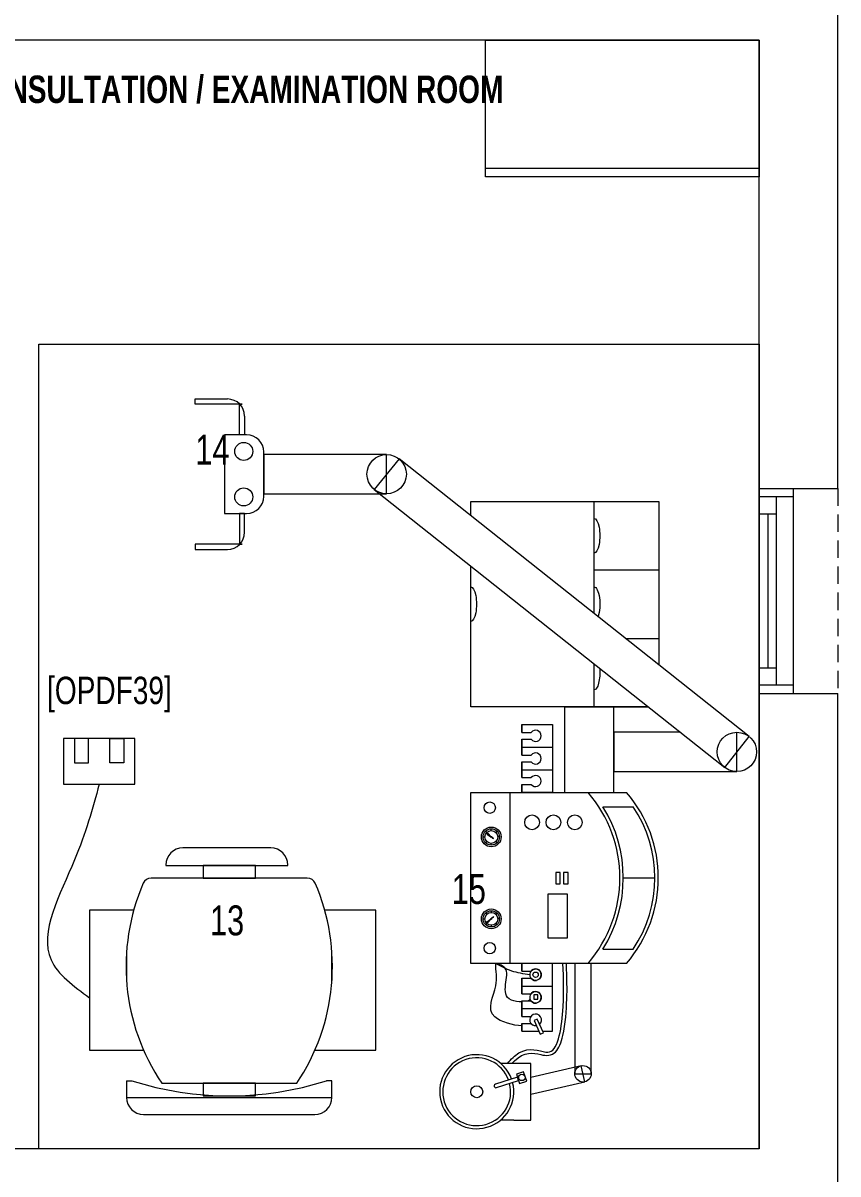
# Model space of a CAD drawing. Header units: millimetres. Extents: x -160614 to 59925, y -157025 to 0.
# Drawn here: x -25103 to -22722, y -112546 to -109183 of the extents above; entities that cross this region are included whole.
import ezdxf

# ---------------------------------------------------------------- set-up
doc = ezdxf.new("R2010")
doc.units = ezdxf.units.MM
doc.header["$LTSCALE"] = 8
doc.linetypes.add('HIDDEN', pattern=[9.525, 6.35, -3.175])
for name, color, linetype, lineweight in [('72_EGR_BASE_TEXT', 9, 'Continuous', 5), ('72_EGR_EQP_TAG', 9, 'Continuous', 5), ('Aluminum', 9, 'Continuous', 5), ('LOADING', 9, 'Continuous', 5), ('Proj', 9, 'Continuous', 5), ('Walls', 9, 'Continuous', 5)]:
    doc.layers.add(name, color=color, linetype=linetype, lineweight=lineweight)
doc.styles.add('X3G_ENTITY_257CFD', font='swisscl.ttf', dxfattribs={"height": 200})
doc.styles.add('X3G_ENTITY_9EC9', font='swisscl.ttf', dxfattribs={"height": 0.2})
doc.styles.add('X3G_ENTITY_9F38', font='swisscl.ttf', dxfattribs={"height": 0.2})

# ---------------------------------------------------------------- blocks, each defined once
blk = doc.blocks.new('GF21027-P')
at = {"layer": 'LOADING'}
for p, q in [((0.4, 0.4), (-0.4, 0.4)), ((-0.4, 0.4), (-0.4, 0)), ((0.4, 0), (0.4, 0.4)), ((-0.4, 0.025), (0.4, 0.025)), ((-0.4, 0), (0.4, 0))]:
    blk.add_line(p, q, dxfattribs=at)
blk = doc.blocks.new('ENT station')
at = {"layer": 'LOADING'}
for p, q in [((-664874.9, -398095.4), (-664874.9, -398080.1)), ((-664874.9, -398080.1), (-664780.5, -398080.1)), ((-664737.7, -398095.4), (-664874.9, -398095.4)), ((-664745, -398184.9), (-664745, -398095.4)), ((-664745, -398095.4), (-664737.7, -398095.4)), ((-664737.7, -398095.4), (-664737.7, -398095.4)), ((-664730.5, -398130.1), (-664730.5, -398184.9)), ((-664724.6, -398184.9), (-664789.5, -398184.9)), ((-664789.5, -398184.9), (-664789.5, -398414.8)), ((-664730.5, -398184.9), (-664745, -398184.9)), ((-664674.6, -398364.8), (-664674.6, -398234.9)), ((-664315.6, -398242.4), (-664674.6, -398242.4)), ((-664674.6, -398242.4), (-664674.6, -398357.3)), ((-664279.2, -398255.4), (-664352.1, -398344.2)), ((-664315.6, -398357.3), (-664315.6, -398242.4)), ((-663256.8, -399066.6), (-664279.2, -398255.4)), ((-664674.6, -398357.3), (-664315.6, -398357.3)), ((-664352.1, -398344.2), (-663328.2, -399156.7)), ((-664070.1, -398421.3), (-664070.1, -398379.7)), ((-664070.1, -398379.7), (-663520.1, -398379.7)), ((-663709.8, -398707.2), (-663709.8, -398379.7)), ((-663709.8, -398579.7), (-663709.8, -398379.7)), ((-663520.1, -398379.7), (-663520.1, -398857.7)), ((-664789.5, -398414.8), (-664724.6, -398414.8)), ((-664730.5, -398414.8), (-664745, -398414.8)), ((-664745, -398414.8), (-664745, -398504.2)), ((-664730.5, -398469.6), (-664730.5, -398414.8)), ((-664737.7, -398504.2), (-664874.9, -398504.2)), ((-664874.9, -398504.2), (-664874.9, -398519.6)), ((-664874.9, -398519.6), (-664780.5, -398519.6)), ((-664745, -398504.2), (-664737.7, -398504.2)), ((-664737.7, -398504.2), (-664737.7, -398504.2)), ((-664070.1, -398979.7), (-664070.1, -398568)), ((-663709.8, -398579.7), (-663520.1, -398579.7)), ((-663709.8, -398707.2), (-663709.8, -398579.7)), ((-663618.3, -398779.7), (-663520.1, -398779.7)), ((-663709.8, -398979.7), (-663709.8, -398853.9)), ((-663709.8, -398979.7), (-663709.8, -398853.9)), ((-663551.2, -398979.7), (-664070.1, -398979.7)), ((-663795.1, -399229.7), (-663795.1, -398979.7)), ((-663795.1, -398979.7), (-663551.2, -398979.7)), ((-663651.5, -399229.7), (-663651.5, -398979.7)), ((-663920.4, -399054.7), (-663920.4, -399031.7)), ((-663920.4, -399031.7), (-663831.4, -399031.7)), ((-663920.4, -399031.7), (-663920.4, -399054.7)), ((-663831.4, -399031.7), (-663831.4, -399229.7)), ((-665051.2, -399072.1), (-665259.2, -399072.1)), ((-665259.2, -399072.1), (-665259.2, -399205.7)), ((-665186.2, -399072.1), (-665227, -399072.1)), ((-665227, -399072.1), (-665227, -399143.9)), ((-665186.2, -399143.9), (-665186.2, -399072.1)), ((-665124.3, -399143.9), (-665124.3, -399072.1)), ((-665124.3, -399072.1), (-665083.4, -399072.1)), ((-665083.4, -399072.1), (-665083.4, -399143.9)), ((-665051.2, -399205.7), (-665051.2, -399072.1)), ((-663920.4, -399054.7), (-663893.3, -399054.7)), ((-663457.3, -399054.2), (-663651.5, -399054.2)), ((-663651.5, -399054.2), (-663651.5, -399169.1)), ((-663328.2, -399156.7), (-663256.8, -399066.6)), ((-663292.5, -399169.1), (-663292.5, -399054.2)), ((-663920.4, -399120.7), (-663920.4, -399074.7)), ((-663920.4, -399074.7), (-663920.4, -399097.7)), ((-663920.4, -399074.7), (-663893.3, -399074.7)), ((-663920.4, -399097.7), (-663831.4, -399097.7)), ((-663920.4, -399097.7), (-663920.4, -399120.7)), ((-663920.4, -399120.7), (-663893.3, -399120.7)), ((-665227, -399143.9), (-665186.2, -399143.9)), ((-665083.4, -399143.9), (-665124.3, -399143.9)), ((-663920.4, -399186.7), (-663920.4, -399140.7)), ((-663920.4, -399140.7), (-663920.4, -399163.7)), ((-663920.4, -399140.7), (-663893.3, -399140.7)), ((-663920.4, -399163.7), (-663831.4, -399163.7)), ((-663920.4, -399163.7), (-663920.4, -399186.7)), ((-663651.5, -399169.1), (-663292.5, -399169.1)), ((-665259.2, -399205.7), (-665051.2, -399205.7)), ((-663920.4, -399186.7), (-663893.3, -399186.7)), ((-663920.4, -399229.7), (-663920.4, -399206.7)), ((-663920.4, -399206.7), (-663920.4, -399229.7)), ((-663920.4, -399206.7), (-663893.3, -399206.7)), ((-664070.1, -399729.7), (-664070.1, -399229.7)), ((-664070.1, -399229.7), (-663615.1, -399229.7)), ((-663955.1, -399729.7), (-663955.1, -399229.7)), ((-663831.4, -399229.7), (-663920.4, -399229.7)), ((-663683.9, -399271.8), (-663595.5, -399271.8)), ((-664010, -399341.2), (-664010, -399336.2)), ((-664010, -399341.2), (-664010, -399336.2)), ((-664033.8, -399360.1), (-664028.8, -399360.1)), ((-664023.4, -399346.9), (-664027, -399343.4)), ((-664023.4, -399373.3), (-664027, -399376.8)), ((-664011, -399359.3), (-664023.9, -399348.5)), ((-664023.9, -399348.5), (-664019.4, -399350.3)), ((-664023.9, -399348.5), (-664021.3, -399352.7)), ((-664021.3, -399352.7), (-664011.1, -399359.4)), ((-664019.4, -399350.3), (-664010.9, -399359.2)), ((-664005.5, -399364.9), (-664009.2, -399361)), ((-664003.3, -399365.6), (-664009.1, -399360.9)), ((-664004.5, -399363.6), (-664009, -399360.7)), ((-664003.3, -399365.6), (-664005.5, -399364.9)), ((-664003.3, -399365.6), (-664004.5, -399363.6)), ((-663996.6, -399346.9), (-663993, -399343.4)), ((-663996.6, -399373.3), (-663993, -399376.8)), ((-663986.2, -399360.1), (-663991.2, -399360.1)), ((-664654.3, -399392.2), (-664910.6, -399392.2)), ((-664010, -399383.9), (-664010, -399378.9)), ((-664010, -399383.9), (-664010, -399378.9)), ((-664960.6, -399442.2), (-664960.6, -399443.2)), ((-664960.6, -399443.2), (-664604.3, -399443.2)), ((-664699, -399443.2), (-664852, -399443.2)), ((-664852, -399443.2), (-664852, -399480.1)), ((-664699, -399480.1), (-664699, -399443.2)), ((-664604.3, -399443.2), (-664604.3, -399442.2)), ((-663808.7, -399463.9), (-663821.9, -399463.9)), ((-663821.9, -399463.9), (-663821.9, -399497.1)), ((-663808.7, -399497.1), (-663808.7, -399463.9)), ((-663785.4, -399463.9), (-663798.7, -399463.9)), ((-663798.7, -399463.9), (-663798.7, -399497.1)), ((-663785.4, -399497.1), (-663785.4, -399463.9)), ((-664547.4, -399480.1), (-665003.6, -399480.1)), ((-664852, -399480.1), (-664699, -399480.1)), ((-663821.9, -399497.1), (-663808.7, -399497.1)), ((-663798.7, -399497.1), (-663785.4, -399497.1)), ((-663624.3, -399479.7), (-663532, -399479.7)), ((-663787.1, -399527.1), (-663845.2, -399527.1)), ((-663845.2, -399527.1), (-663845.2, -399655)), ((-663787.1, -399655), (-663787.1, -399527.1)), ((-665054.4, -399573.6), (-665183.3, -399573.6)), ((-665183.3, -399573.6), (-665183.3, -399983.4)), ((-664347, -399573.6), (-664496.7, -399573.6)), ((-664347, -399983.4), (-664347, -399573.6)), ((-664010, -399575.6), (-664010, -399580.6)), ((-664010, -399575.6), (-664010, -399580.6)), ((-664033.8, -399599.4), (-664028.8, -399599.4)), ((-664023.4, -399586.2), (-664027, -399582.7)), ((-664011, -399600.2), (-664023.9, -399611)), ((-664023.9, -399611), (-664021.3, -399606.8)), ((-664023.9, -399611), (-664019.4, -399609.2)), ((-664021.3, -399606.8), (-664011.1, -399600.1)), ((-664019.4, -399609.2), (-664010.9, -399600.3)), ((-664005.5, -399594.6), (-664009.2, -399598.5)), ((-664003.3, -399593.9), (-664009.1, -399598.6)), ((-664004.5, -399595.9), (-664009, -399598.8)), ((-664003.3, -399593.9), (-664005.5, -399594.6)), ((-664003.3, -399593.9), (-664004.5, -399595.9)), ((-663996.6, -399586.2), (-663993, -399582.7)), ((-663986.2, -399599.4), (-663991.2, -399599.4)), ((-664023.4, -399612.6), (-664027, -399616.1)), ((-664010, -399618.3), (-664010, -399623.3)), ((-664010, -399618.3), (-664010, -399623.3)), ((-663996.6, -399612.6), (-663993, -399616.1)), ((-663845.2, -399655), (-663787.1, -399655)), ((-665075.5, -399696.6), (-665075.5, -399780.1)), ((-664475.5, -399780.1), (-664475.5, -399696.6)), ((-663683.9, -399687.7), (-663595.5, -399687.7)), ((-663615.1, -399729.7), (-664070.1, -399729.7)), ((-663831.4, -399729.7), (-663920.4, -399729.7)), ((-663920.4, -399729.7), (-663920.4, -399752.7)), ((-663920.4, -399752.7), (-663920.4, -399729.7)), ((-663831.4, -399927.8), (-663831.4, -399729.7)), ((-663766.2, -399729.7), (-663766.2, -400052.2)), ((-663718.1, -400052.2), (-663718.1, -399729.7)), ((-663920.4, -399752.7), (-663893.3, -399752.7)), ((-663920.4, -399772.7), (-663920.4, -399818.8)), ((-663920.4, -399795.7), (-663920.4, -399772.7)), ((-663920.4, -399772.7), (-663893.3, -399772.7)), ((-663920.4, -399795.7), (-663831.4, -399795.7)), ((-663920.4, -399818.8), (-663920.4, -399795.7)), ((-663920.4, -399818.8), (-663893.3, -399818.8)), ((-663920.4, -399838.8), (-663920.4, -399884.8)), ((-663920.4, -399861.8), (-663920.4, -399838.8)), ((-663920.4, -399838.8), (-663893.3, -399838.8)), ((-663873.7, -399821.4), (-663885.8, -399821.4)), ((-663885.8, -399821.4), (-663885.8, -399834.6)), ((-663885.8, -399834.6), (-663873.7, -399834.6)), ((-663873.7, -399834.6), (-663873.7, -399821.4)), ((-663920.4, -399861.8), (-663831.4, -399861.8)), ((-663920.4, -399884.8), (-663920.4, -399861.8)), ((-663920.4, -399884.8), (-663893.3, -399884.8)), ((-663920.4, -399904.8), (-663920.4, -399927.8)), ((-663920.4, -399927.8), (-663920.4, -399904.8)), ((-663920.4, -399904.8), (-663893.3, -399904.8)), ((-663875.7, -399892.7), (-663885, -399896.8)), ((-663885, -399896.8), (-663867, -399936.9)), ((-663857.7, -399932.8), (-663875.7, -399892.7)), ((-663920.4, -399927.8), (-663871.1, -399927.8)), ((-663867, -399936.9), (-663857.7, -399932.8)), ((-663859.9, -399927.8), (-663831.4, -399927.8)), ((-665183.3, -399983.4), (-665025.7, -399983.4)), ((-664525.3, -399983.4), (-664347, -399983.4)), ((-663944.3, -400022), (-663982.7, -400022)), ((-663894.5, -400022), (-663944.3, -400022)), ((-663915.6, -400046.1), (-663936.6, -400052.9)), ((-663906.6, -400073.8), (-663915.6, -400046.1)), ((-663894.5, -400187.3), (-663894.5, -400022)), ((-663747.6, -400028.8), (-663894.5, -400062.7)), ((-663736.7, -400075.7), (-663747.6, -400028.8)), ((-665075.7, -400072.6), (-665075.7, -400121.3)), ((-665075.7, -400072.6), (-665059.7, -400072.6)), ((-664972.6, -400080.1), (-664578.4, -400080.1)), ((-664699, -400080.1), (-664852, -400080.1)), ((-664852, -400080.1), (-664852, -400117)), ((-664699, -400117), (-664699, -400080.1)), ((-664475.3, -400072.6), (-664491.3, -400072.6)), ((-664475.3, -400121.3), (-664475.3, -400072.6)), ((-663933.8, -400061.7), (-663998.1, -400082.6)), ((-663994.8, -400092.7), (-663930.5, -400071.9)), ((-663936.6, -400052.9), (-663927.6, -400080.7)), ((-663930.5, -400071.9), (-663933.8, -400061.7)), ((-663927.6, -400080.7), (-663906.6, -400073.8)), ((-663894.5, -400112.1), (-663736.7, -400075.7)), ((-663766.2, -400052.2), (-663718.1, -400052.2)), ((-665075.7, -400122), (-664475.3, -400122)), ((-664852, -400117), (-664699, -400117)), ((-665025.7, -400171.3), (-664525.3, -400171.3)), ((-663944.3, -400187.3), (-663982.7, -400187.3)), ((-663944.3, -400187.3), (-663894.5, -400187.3))]:
    blk.add_line(p, q, dxfattribs=at)
at = {"layer": 'LOADING', "linetype": 'HIDDEN', "ltscale": 250}
blk.add_lwpolyline([(-663227.3, -397919.4), (-663227.3, -400271.3), (-665331.2, -400271.3), (-665331.2, -397919.4)], close=True, dxfattribs=at)
at = {"layer": 'LOADING'}
for centre, radius in [((-664733.2, -398233.4), 26.3), ((-664315.6, -398299.8), 57.5), ((-664733.2, -398366.2), 26.3), ((-663292.5, -399111.7), 57.5), ((-664014.6, -399274.5), 16.6), ((-663890.8, -399317.5), 21.6), ((-663828.4, -399317.5), 21.6), ((-663765.9, -399317.5), 21.6), ((-664010, -399360.1), 28.8), ((-664010, -399360.1), 23.8), ((-664010, -399360.1), 18.8), ((-664010, -399360.1), 1.24), ((-664010, -399360.1), 1.24), ((-664010, -399599.4), 28.8), ((-664010, -399599.4), 23.8), ((-664010, -399599.4), 18.8), ((-664010, -399599.4), 1.24), ((-664010, -399599.4), 1.24), ((-664014.6, -399685), 16.6), ((-663880.4, -399762.7), 7.82), ((-663742.2, -400052.2), 24.1), ((-663742.2, -400052.2), 24.1), ((-663920.6, -400063), 9.25), ((-664052.5, -400104.6), 17.5)]:
    blk.add_circle(centre, radius, dxfattribs=at)
for centre, radius, start, end in [((-664780.5, -398130.1), 50, 0, 90), ((-664724.6, -398234.9), 50, 0, 90), ((-664724.6, -398364.8), 50, 270, 0), ((-664780.5, -398469.6), 50, 270, 0), ((-663880.4, -399064.7), 16.3, 217.727, 142.273), ((-663880.4, -399130.7), 16.3, 217.727, 142.273), ((-663880.4, -399196.7), 16.3, 217.727, 142.273), ((-664016.7, -399479.7), 382.4, 319.1751, 40.8249), ((-663904.4, -399479.7), 382.4, 319.1751, 40.8249), ((-664016.7, -399479.7), 392.4, 327.9999, 32.0001), ((-663904.4, -399479.7), 372.4, 326.0561, 33.9439), ((-664910.6, -399442.2), 50, 90, 180), ((-664654.3, -399442.2), 50, 0, 90), ((-664465.1, -399738.3), 611.8, 156.5793, 213.9579), ((-665003.6, -399505.1), 25, 90, 156.5793), ((-665085.9, -399738.3), 611.8, 326.0421, 23.4207), ((-664547.4, -399505.1), 25, 23.4207, 90), ((-663880.4, -399762.7), 17.2, 311.3679, 277.0514), ((-663880.4, -399762.7), 16.3, 217.727, 142.273), ((-663880.4, -399828.8), 17.2, 311.3679, 277.0514), ((-663880.4, -399828.8), 16.3, 217.727, 142.273), ((-663880.4, -399894.8), 17.2, 311.3679, 277.0514), ((-663880.4, -399894.8), 16.3, 217.727, 276.0827), ((-664052.5, -400104.6), 108.2, 20.2012, 14.5392), ((-664052.5, -400104.6), 99.2, 20.402, 14.2256), ((-664775.5, -399184.4), 932.5, 252.2567, 287.7433), ((-663996.4, -400087.7), 5.34, 107.9897, 287.9897), ((-665025.7, -400121.3), 50, 180, 270), ((-664525.3, -400121.3), 50, 270, 0)]:
    blk.add_arc(centre, radius, start, end, dxfattribs=at)
at = {"layer": 'LOADING', "extrusion": (0, 0, -1)}
for centre, start_param, end_param in [((-663709.8, -398479.7), 0, 3.141593), ((-664070.1, -398679.7), 0, 3.141593), ((-663709.8, -398679.7), 0, 2.380645), ((-663709.8, -398879.7), 1.314296, 3.141593)]:
    blk.add_ellipse(centre, major_axis=(0, 50.7), ratio=0.333332, start_param=start_param, end_param=end_param, dxfattribs=at)
at = {"layer": 'LOADING'}
for points, knots in [([(-665155.2, -399205.7), (-665174.9, -399277.4), (-665220.1, -399441.7), (-665365.7, -399697), (-665230.1, -399796.1), (-665183.3, -399830.3)], [0, 0, 0, 0, 0.2328437, 0.5330093, 0.6912014, 0.6912014, 0.6912014, 0.6912014]), ([(-663920.4, -399911.9), (-663945.4, -399911.6), (-664039.9, -399885.4), (-663987.1, -399801.2), (-663996.6, -399751.5), (-663997.1, -399729.7)], [0.0432729, 0.0432729, 0.0432729, 0.0432729, 0.1023316, 0.1931304, 0.2585477, 0.2585477, 0.2585477, 0.2585477]), ([(-663920.4, -399841.9), (-663931.1, -399842.1), (-663996.8, -399833.4), (-663940.9, -399746), (-663986.3, -399732.9), (-663997.1, -399729.7)], [0.0329912, 0.0329912, 0.0329912, 0.0329912, 0.0543483, 0.1505593, 0.180495, 0.180495, 0.180495, 0.180495]), ([(-663897.6, -399762.7), (-663915.5, -399760.2), (-663950.7, -399755.1), (-663981.8, -399738.1), (-663997.1, -399729.7)], [0, 0, 0, 0, 0.0539016, 0.1055574, 0.1055574, 0.1055574, 0.1055574]), ([(-663962.9, -400022), (-663952.1, -400009.9), (-663940.6, -399998.2), (-663898.1, -399972.5), (-663869.3, -399986.5), (-663833.8, -399990.9), (-663824.6, -399980.5), (-663808.5, -399937.5), (-663804.3, -399907.3), (-663796.9, -399818.3), (-663798.9, -399773.8), (-663800.7, -399730)], [0.048018, 0.048018, 0.048018, 0.048018, 0.0744053, 0.0744053, 0.1474121, 0.1474121, 0.2165982, 0.2165982, 0.2857843, 0.2857843, 0.4321683, 0.4321683, 0.4321683, 0.4321683]), ([(-663949.3, -400022), (-663947, -400019.5), (-663944.6, -400017.1), (-663913.4, -399986.1), (-663887.9, -399991), (-663849.3, -399999.9), (-663833.3, -399999.7), (-663811.9, -399978), (-663805.4, -399960.6), (-663792.8, -399906.6), (-663790.4, -399866.5), (-663788.2, -399802.2), (-663788.9, -399774.8), (-663790.2, -399742.1), (-663790.5, -399735.8), (-663790.7, -399729.5)], [0.0525518, 0.0525518, 0.0525518, 0.0525518, 0.0586331, 0.0586331, 0.1331523, 0.1331523, 0.1849884, 0.1849884, 0.2368244, 0.2368244, 0.3240068, 0.3240068, 0.4111891, 0.4111891, 0.4321683, 0.4321683, 0.4321683, 0.4321683])]:
    blk.add_open_spline(points, degree=3, knots=knots, dxfattribs=at)
for points in [[(-663896.3, -399835.4), (-663897.2, -399836.7), (-663898.8, -399837.8), (-663901.1, -399838.8)], [(-663895.5, -399903), (-663895.6, -399903.6), (-663895.8, -399904.2), (-663896.1, -399904.8)]]:
    blk.add_open_spline(points, degree=3, dxfattribs=at)
blk = doc.blocks.new('1stF')
at = {"layer": 'Aluminum', "color": 9}
for p, q in [((-22952.3, -111142.6, 0.1), (-22952.3, -110542.6, 0.1)), ((-22852.3, -111142.6, 0.1), (-22852.3, -110542.6, 0.1)), ((-22852.3, -110567.6, 0.1), (-22952.3, -110567.6, 0.1)), ((-22902.3, -111117.6, 0.1), (-22902.3, -110567.6, 0.1)), ((-22902.3, -110617.6, 0.1), (-22952.3, -110617.6, 0.1)), ((-22927.3, -110617.6, 0.1), (-22927.3, -111067.6, 0.1)), ((-22902.3, -111067.6, 0.1), (-22952.3, -111067.6, 0.1)), ((-22852.3, -111117.6, 0.1), (-22952.3, -111117.6, 0.1))]:
    blk.add_line(p, q, dxfattribs=at)
at = {"layer": 'Proj', "color": 9, "linetype": 'HIDDEN'}
blk.add_line((-22722.3, -110542.6, 0.1), (-22722.3, -111142.6, 0.1), dxfattribs=at)
at = {"layer": 'Walls', "color": 9}
for p, q in [((-22722.3, -110542.6, 0.1), (-22722.3, -108586, 0.1)), ((-22952.3, -109232.6, 0.1), (-27152.3, -109232.6, 0.1)), ((-22952.3, -110542.6, 0.1), (-22952.3, -109232.6, 0.1)), ((-22952.3, -110542.6, 0.1), (-22722.3, -110542.6, 0.1)), ((-22952.3, -112472.6, 0.1), (-22952.3, -111142.6, 0.1)), ((-22952.3, -111142.6, 0.1), (-22722.3, -111142.6, 0.1)), ((-22722.3, -113092.6, 0.1), (-22722.3, -111142.6, 0.1)), ((-22952.3, -112472.6, 0.1), (-27152.3, -112472.6, 0.1))]:
    blk.add_line(p, q, dxfattribs=at)
at = {"layer": 'LOADING', "color": 9, "xscale": -1000, "yscale": 1000, "zscale": 1000, "rotation": 359.9999999790884}
blk.add_blockref('GF21027-P', (-23352.3, -109632.6, 0), dxfattribs=at)
at = {"layer": 'LOADING', "color": 9}
blk.add_blockref('ENT station', (640274.9, 287798.7, 0), dxfattribs=at)
at = {"layer": '72_EGR_BASE_TEXT', "color": 9, "insert": (-24916, -109336.2, 0), "char_height": 80, "width": 4223.97, "attachment_point": 2, "style": 'X3G_ENTITY_9EC9'}
blk.add_mtext('{\\fSwis721 LtCn BT|b1|i0|c0|p34;EAR, NOSE, THROAT CONSULTATION / EXAMINATION ROOM}', dxfattribs=at)
at = {"layer": '72_EGR_BASE_TEXT', "color": 9, "insert": (-24850.6, -111093.1, 0.1), "char_height": 80, "attachment_point": 2, "style": 'X3G_ENTITY_9F38'}
blk.add_mtext('[OPDF39]', dxfattribs=at)
at = {"layer": '72_EGR_EQP_TAG', "color": 9, "char_height": 87.47, "attachment_point": 2, "style": 'X3G_ENTITY_257CFD'}
for s, insert in [('14', (-24549.7, -110385.7, 0)), ('15', (-23800.6, -111669.8, 0)), ('13', (-24506.8, -111761.5, 0))]:
    blk.add_mtext(s, dxfattribs=dict(at, insert=insert))

msp = doc.modelspace()

# ---------------------------------------------------------------- block references
at = {"layer": '72_EGR_EQP_TAG'}
msp.add_blockref('1stF', (0, 0), dxfattribs=at)

doc.saveas('drawing.dxf')
